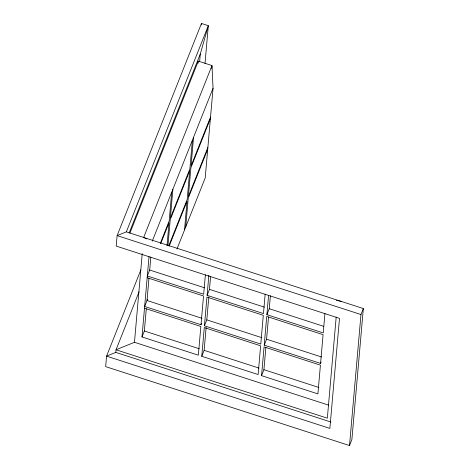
<?xml version="1.0" encoding="UTF-8"?>
<svg xmlns="http://www.w3.org/2000/svg" width="469" height="469" viewBox="0 0 469 469"><rect width="100%" height="100%" fill="white"/><g stroke="black" fill="none" stroke-linecap="round" stroke-linejoin="round"><path stroke-width="0.7" d="M140.888 269.833L106.574 356.141L329.871 428.414L339.497 318.357L116.201 246.084L117.121 235.602L126.343 231.856L363.34 308.567L351.879 439.588L349.511 445.55L105.66 366.623L106.574 356.141L115.796 352.395L116.025 349.786L139.088 291.771M336.197 316.991L327.344 418.178L116.025 349.786L134.468 342.294L142.224 253.653M144.499 308.215L200.855 326.453L198.34 355.185L141.984 336.947L149.013 256.59M141.984 336.947L144.352 330.985L146.305 308.719M148.972 278.234L147.02 300.506L201.987 318.293M205.369 274.828L203.675 294.227L147.319 275.983L149.687 270.021L150.819 257.094M167.017 245.727L169.028 222.74L160.908 243.171M171.695 192.261L169.18 220.993L160.246 243.464M167.949 245.621L170.212 219.762L189.705 170.734L187.195 199.466L168.781 245.774M172.879 189.277L170.364 218.015L189.857 168.987L192.372 140.249M201.336 24.904L201.465 23.45L208.318 25.666L205.006 63.52M198.1 63.292L198.287 61.111L211.994 65.543L213.049 88.236L205.205 177.939L176.948 249.016M184.528 229.945L187.037 201.213L169.174 246.155M199.653 61.322L200.292 54.035L208.318 25.666L126.343 231.856M185.712 226.967L188.227 198.235L207.72 149.201M193.556 137.27L191.047 166.003L210.54 116.974M211.742 68.456L211.994 65.543L143.643 237.466L146.932 238.938M147.565 299.14L144.651 306.468L201.008 324.706L203.523 295.974L147.166 277.73M201.77 356.299L204.279 327.561L260.635 345.805L258.12 374.538L201.77 356.299L204.138 350.337L206.149 327.35M204.431 325.814L206.946 297.082L263.302 315.32L260.787 344.058L204.431 325.814L206.806 319.852L208.816 296.865M265.155 294.18L263.455 313.573L207.099 295.335L208.857 275.221M207.099 295.335L209.473 289.373L210.604 276.44M261.55 375.646L264.065 346.913L320.421 365.152L317.906 393.89L261.55 375.646L263.918 369.683L265.864 347.418M264.217 345.166L266.732 316.428L323.082 334.673L320.573 363.405L264.217 345.166L266.585 339.204L268.532 316.933M324.935 313.526L323.241 332.926L266.884 314.681L268.579 295.288M266.884 314.681L269.253 308.719L270.384 295.792M349.511 445.55L360.972 314.529L363.34 308.567M201.465 23.45L117.121 235.602L360.972 314.529M129.11 233.064L200.292 54.035M129.936 233.029L198.287 61.111M152.261 241.142L213.049 88.236M210.382 118.721L190.889 167.75L188.38 196.488L207.873 147.454M201.008 324.706L201.535 323.381M320.573 363.405L321.101 362.08M336.414 300.248L341.256 301.426M149.687 270.021L204.654 287.814M209.473 289.373L264.434 307.16M269.253 308.719L323.522 326.289M206.806 319.852L261.766 337.645M266.585 339.204L321.552 356.991M144.352 330.985L199.319 348.778M204.138 350.337L259.099 368.124M263.918 369.683L318.885 387.476M134.468 342.294L328.599 405.128M115.796 352.395L330.844 422"/></g></svg>
